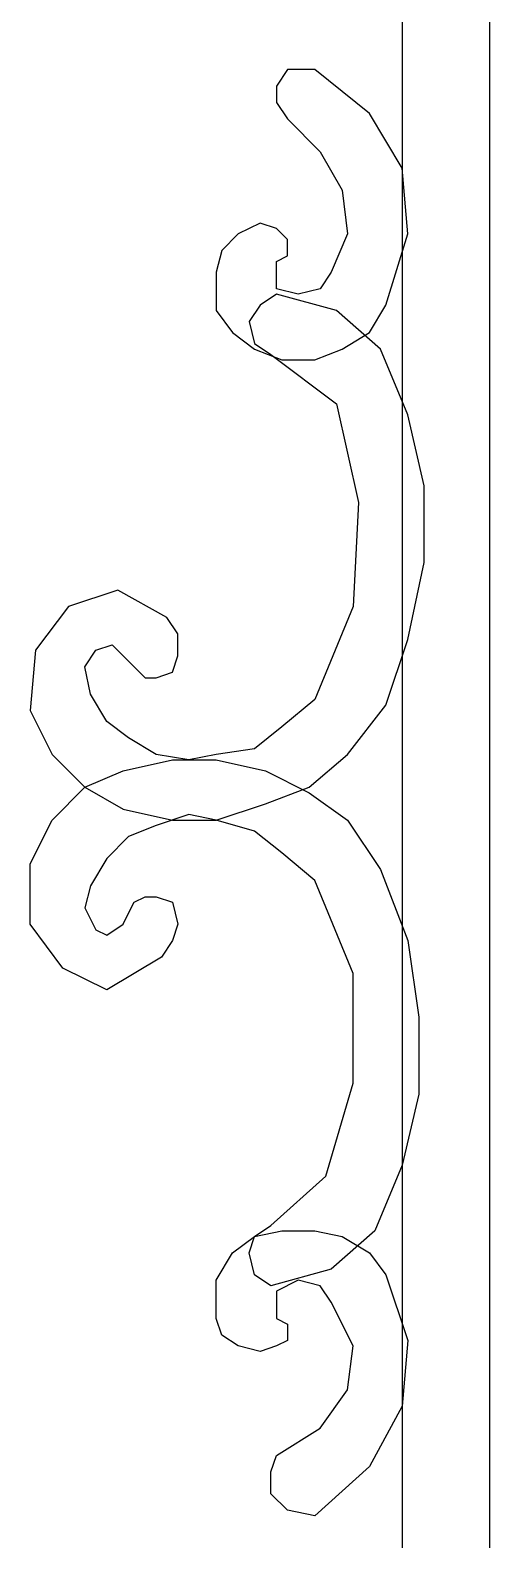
# Model space of a CAD drawing. Header units: centimetres. Extents: x -51 to 47, y -44 to 100.
# Drawn here: x 17.97 to 25.69, y 48.43 to 73.76 of the extents above; entities that cross this region are included whole.
import ezdxf

# ---------------------------------------------------------------- set-up
doc = ezdxf.new("R2010")
doc.units = ezdxf.units.CM
doc.header["$MEASUREMENT"] = 0
doc.layers.add('layer 1', color=7, linetype='Continuous')

msp = doc.modelspace()

# ---------------------------------------------------------------- linework, layer by layer
at = {"layer": 'layer 1', "color": 108}
for points, knots in [([(24.21757, 42.30097), (24.21757, 42.30097), (24.21757, 79.35236), (24.21757, 79.35236), (24.21757, 79.35236), (24.21757, 79.35236), (25.68859, 79.35236), (25.68859, 79.35236), (25.68859, 79.35236), (25.68859, 79.35236), (25.68859, 42.30097), (25.68859, 42.30097), (25.68859, 42.30097), (25.68859, 42.30097), (24.21757, 42.30097), (24.21757, 42.30097)], [0, 0, 0, 0, 0.25, 0.25, 0.25, 0.25, 0.5, 0.5, 0.5, 0.5, 0.75, 0.75, 0.75, 0.75, 1, 1, 1, 1]), ([(22.74655, 73.10052), (22.74655, 73.10052), (23.66594, 72.36501), (23.66594, 72.36501), (23.66594, 72.36501), (23.66594, 72.36501), (24.21757, 71.44562), (24.21757, 71.44562), (24.21757, 71.44562), (24.21757, 71.44562), (24.30951, 70.34235), (24.30951, 70.34235), (24.30951, 70.34235), (24.30951, 70.34235), (23.94175, 69.14714), (23.94175, 69.14714), (23.94175, 69.14714), (23.94175, 69.14714), (23.66594, 68.68745), (23.66594, 68.68745), (23.66594, 68.68745), (23.66594, 68.68745), (23.20624, 68.41163), (23.20624, 68.41163), (23.20624, 68.41163), (23.20624, 68.41163), (22.74655, 68.22775), (22.74655, 68.22775), (22.74655, 68.22775), (22.74655, 68.22775), (22.19491, 68.22775), (22.19491, 68.22775), (22.19491, 68.22775), (22.19491, 68.22775), (21.73522, 68.41163), (21.73522, 68.41163), (21.73522, 68.41163), (21.73522, 68.41163), (21.36746, 68.68745), (21.36746, 68.68745), (21.36746, 68.68745), (21.36746, 68.68745), (21.09165, 69.0552), (21.09165, 69.0552), (21.09165, 69.0552), (21.09165, 69.0552), (21.09165, 69.69878), (21.09165, 69.69878), (21.09165, 69.69878), (21.09165, 69.69878), (21.18359, 70.06653), (21.18359, 70.06653), (21.18359, 70.06653), (21.18359, 70.06653), (21.4594, 70.34235), (21.4594, 70.34235), (21.4594, 70.34235), (21.4594, 70.34235), (21.82716, 70.52623), (21.82716, 70.52623), (21.82716, 70.52623), (21.82716, 70.52623), (22.10298, 70.43429), (22.10298, 70.43429), (22.10298, 70.43429), (22.10298, 70.43429), (22.28685, 70.25041), (22.28685, 70.25041), (22.28685, 70.25041), (22.28685, 70.25041), (22.28685, 70.06653), (22.28685, 70.06653), (22.28685, 70.06653), (22.28685, 70.06653), (22.28685, 69.97459), (22.28685, 69.97459), (22.28685, 69.97459), (22.28685, 69.97459), (22.10298, 69.88265), (22.10298, 69.88265), (22.10298, 69.88265), (22.10298, 69.88265), (22.10298, 69.42296), (22.10298, 69.42296), (22.10298, 69.42296), (22.10298, 69.42296), (22.47073, 69.33102), (22.47073, 69.33102), (22.47073, 69.33102), (22.47073, 69.33102), (22.83849, 69.42296), (22.83849, 69.42296), (22.83849, 69.42296), (22.83849, 69.42296), (23.02236, 69.69878), (23.02236, 69.69878), (23.02236, 69.69878), (23.02236, 69.69878), (23.29818, 70.34235), (23.29818, 70.34235), (23.29818, 70.34235), (23.29818, 70.34235), (23.20624, 71.07786), (23.20624, 71.07786), (23.20624, 71.07786), (23.20624, 71.07786), (22.83849, 71.72143), (22.83849, 71.72143), (22.83849, 71.72143), (22.83849, 71.72143), (22.28685, 72.27307), (22.28685, 72.27307), (22.28685, 72.27307), (22.28685, 72.27307), (22.10298, 72.54888), (22.10298, 72.54888), (22.10298, 72.54888), (22.10298, 72.54888), (22.10298, 72.8247), (22.10298, 72.8247), (22.10298, 72.8247), (22.10298, 72.8247), (22.28685, 73.10052), (22.28685, 73.10052), (22.28685, 73.10052), (22.28685, 73.10052), (22.74655, 73.10052), (22.74655, 73.10052), (22.74655, 73.10052), (22.74655, 73.10052), (22.74655, 73.10052), (22.74655, 73.10052), (22.74655, 73.10052), (22.74655, 73.10052), (22.74655, 73.10052), (22.74655, 73.10052), (22.74655, 73.10052), (22.74655, 73.10052), (22.74655, 73.10052), (22.74655, 73.10052), (22.74655, 73.10052), (22.74655, 73.10052), (22.74655, 73.10052), (22.74655, 73.10052)], [0, 0, 0, 0, 0.02777778, 0.02777778, 0.02777778, 0.02777778, 0.05555556, 0.05555556, 0.05555556, 0.05555556, 0.08333333, 0.08333333, 0.08333333, 0.08333333, 0.11111111, 0.11111111, 0.11111111, 0.11111111, 0.13888889, 0.13888889, 0.13888889, 0.13888889, 0.16666667, 0.16666667, 0.16666667, 0.16666667, 0.19444444, 0.19444444, 0.19444444, 0.19444444, 0.22222222, 0.22222222, 0.22222222, 0.22222222, 0.25, 0.25, 0.25, 0.25, 0.27777778, 0.27777778, 0.27777778, 0.27777778, 0.30555556, 0.30555556, 0.30555556, 0.30555556, 0.33333333, 0.33333333, 0.33333333, 0.33333333, 0.36111111, 0.36111111, 0.36111111, 0.36111111, 0.38888889, 0.38888889, 0.38888889, 0.38888889, 0.41666667, 0.41666667, 0.41666667, 0.41666667, 0.44444444, 0.44444444, 0.44444444, 0.44444444, 0.47222222, 0.47222222, 0.47222222, 0.47222222, 0.5, 0.5, 0.5, 0.5, 0.52777778, 0.52777778, 0.52777778, 0.52777778, 0.55555556, 0.55555556, 0.55555556, 0.55555556, 0.58333333, 0.58333333, 0.58333333, 0.58333333, 0.61111111, 0.61111111, 0.61111111, 0.61111111, 0.63888889, 0.63888889, 0.63888889, 0.63888889, 0.66666667, 0.66666667, 0.66666667, 0.66666667, 0.69444444, 0.69444444, 0.69444444, 0.69444444, 0.72222222, 0.72222222, 0.72222222, 0.72222222, 0.75, 0.75, 0.75, 0.75, 0.77777778, 0.77777778, 0.77777778, 0.77777778, 0.80555556, 0.80555556, 0.80555556, 0.80555556, 0.83333333, 0.83333333, 0.83333333, 0.83333333, 0.86111111, 0.86111111, 0.86111111, 0.86111111, 0.88888889, 0.88888889, 0.88888889, 0.88888889, 0.91666667, 0.91666667, 0.91666667, 0.91666667, 0.94444444, 0.94444444, 0.94444444, 0.94444444, 0.97222222, 0.97222222, 0.97222222, 0.97222222, 1, 1, 1, 1]), ([(19.62062, 63.17111), (19.62062, 63.17111), (19.34481, 63.44693), (19.34481, 63.44693), (19.34481, 63.44693), (19.34481, 63.44693), (19.06899, 63.35499), (19.06899, 63.35499), (19.06899, 63.35499), (19.06899, 63.35499), (18.88511, 63.07917), (18.88511, 63.07917), (18.88511, 63.07917), (18.88511, 63.07917), (18.97705, 62.61948), (18.97705, 62.61948), (18.97705, 62.61948), (18.97705, 62.61948), (19.25287, 62.15978), (19.25287, 62.15978), (19.25287, 62.15978), (19.25287, 62.15978), (19.62062, 61.88397), (19.62062, 61.88397), (19.62062, 61.88397), (19.62062, 61.88397), (20.08032, 61.60815), (20.08032, 61.60815), (20.08032, 61.60815), (20.08032, 61.60815), (20.63195, 61.51621), (20.63195, 61.51621), (20.63195, 61.51621), (20.63195, 61.51621), (21.09165, 61.60815), (21.09165, 61.60815), (21.09165, 61.60815), (21.09165, 61.60815), (21.73522, 61.70009), (21.73522, 61.70009), (21.73522, 61.70009), (21.73522, 61.70009), (22.19491, 62.06784), (22.19491, 62.06784), (22.19491, 62.06784), (22.19491, 62.06784), (22.74655, 62.52754), (22.74655, 62.52754), (22.74655, 62.52754), (22.74655, 62.52754), (23.39012, 64.0905), (23.39012, 64.0905), (23.39012, 64.0905), (23.39012, 64.0905), (23.48206, 65.83734), (23.48206, 65.83734), (23.48206, 65.83734), (23.48206, 65.83734), (23.1143, 67.49224), (23.1143, 67.49224), (23.1143, 67.49224), (23.1143, 67.49224), (22.01104, 68.31969), (22.01104, 68.31969), (22.01104, 68.31969), (22.01104, 68.31969), (21.73522, 68.50357), (21.73522, 68.50357), (21.73522, 68.50357), (21.73522, 68.50357), (21.64328, 68.87133), (21.64328, 68.87133), (21.64328, 68.87133), (21.64328, 68.87133), (21.82716, 69.14714), (21.82716, 69.14714), (21.82716, 69.14714), (21.82716, 69.14714), (22.10298, 69.33102), (22.10298, 69.33102), (22.10298, 69.33102), (22.10298, 69.33102), (23.1143, 69.0552), (23.1143, 69.0552), (23.1143, 69.0552), (23.1143, 69.0552), (23.84982, 68.41163), (23.84982, 68.41163), (23.84982, 68.41163), (23.84982, 68.41163), (24.30951, 67.30836), (24.30951, 67.30836), (24.30951, 67.30836), (24.30951, 67.30836), (24.58533, 66.11316), (24.58533, 66.11316), (24.58533, 66.11316), (24.58533, 66.11316), (24.58533, 64.82601), (24.58533, 64.82601), (24.58533, 64.82601), (24.58533, 64.82601), (24.30951, 63.53887), (24.30951, 63.53887), (24.30951, 63.53887), (24.30951, 63.53887), (23.94175, 62.4356), (23.94175, 62.4356), (23.94175, 62.4356), (23.94175, 62.4356), (23.29818, 61.60815), (23.29818, 61.60815), (23.29818, 61.60815), (23.29818, 61.60815), (22.65461, 61.05652), (22.65461, 61.05652), (22.65461, 61.05652), (22.65461, 61.05652), (21.9191, 60.7807), (21.9191, 60.7807), (21.9191, 60.7807), (21.9191, 60.7807), (21.09165, 60.50488), (21.09165, 60.50488), (21.09165, 60.50488), (21.09165, 60.50488), (20.35614, 60.50488), (20.35614, 60.50488), (20.35614, 60.50488), (20.35614, 60.50488), (19.52869, 60.68876), (19.52869, 60.68876), (19.52869, 60.68876), (19.52869, 60.68876), (18.88511, 61.05652), (18.88511, 61.05652), (18.88511, 61.05652), (18.88511, 61.05652), (18.33348, 61.60815), (18.33348, 61.60815), (18.33348, 61.60815), (18.33348, 61.60815), (17.96572, 62.34366), (17.96572, 62.34366), (17.96572, 62.34366), (17.96572, 62.34366), (18.05766, 63.35499), (18.05766, 63.35499), (18.05766, 63.35499), (18.05766, 63.35499), (18.6093, 64.0905), (18.6093, 64.0905), (18.6093, 64.0905), (18.6093, 64.0905), (19.43675, 64.36632), (19.43675, 64.36632), (19.43675, 64.36632), (19.43675, 64.36632), (20.2642, 63.90662), (20.2642, 63.90662), (20.2642, 63.90662), (20.2642, 63.90662), (20.44807, 63.63081), (20.44807, 63.63081), (20.44807, 63.63081), (20.44807, 63.63081), (20.44807, 63.26305), (20.44807, 63.26305), (20.44807, 63.26305), (20.44807, 63.26305), (20.35614, 62.98723), (20.35614, 62.98723), (20.35614, 62.98723), (20.35614, 62.98723), (20.08032, 62.8953), (20.08032, 62.8953), (20.08032, 62.8953), (20.08032, 62.8953), (19.89644, 62.8953), (19.89644, 62.8953), (19.89644, 62.8953), (19.89644, 62.8953), (19.8045, 62.98723), (19.8045, 62.98723), (19.8045, 62.98723), (19.8045, 62.98723), (19.71256, 63.07917), (19.71256, 63.07917), (19.71256, 63.07917), (19.71256, 63.07917), (19.62062, 63.17111), (19.62062, 63.17111)], [0, 0, 0, 0, 0.02083333, 0.02083333, 0.02083333, 0.02083333, 0.04166667, 0.04166667, 0.04166667, 0.04166667, 0.0625, 0.0625, 0.0625, 0.0625, 0.08333333, 0.08333333, 0.08333333, 0.08333333, 0.10416667, 0.10416667, 0.10416667, 0.10416667, 0.125, 0.125, 0.125, 0.125, 0.14583333, 0.14583333, 0.14583333, 0.14583333, 0.16666667, 0.16666667, 0.16666667, 0.16666667, 0.1875, 0.1875, 0.1875, 0.1875, 0.20833333, 0.20833333, 0.20833333, 0.20833333, 0.22916667, 0.22916667, 0.22916667, 0.22916667, 0.25, 0.25, 0.25, 0.25, 0.27083333, 0.27083333, 0.27083333, 0.27083333, 0.29166667, 0.29166667, 0.29166667, 0.29166667, 0.3125, 0.3125, 0.3125, 0.3125, 0.33333333, 0.33333333, 0.33333333, 0.33333333, 0.35416667, 0.35416667, 0.35416667, 0.35416667, 0.375, 0.375, 0.375, 0.375, 0.39583333, 0.39583333, 0.39583333, 0.39583333, 0.41666667, 0.41666667, 0.41666667, 0.41666667, 0.4375, 0.4375, 0.4375, 0.4375, 0.45833333, 0.45833333, 0.45833333, 0.45833333, 0.47916667, 0.47916667, 0.47916667, 0.47916667, 0.5, 0.5, 0.5, 0.5, 0.52083333, 0.52083333, 0.52083333, 0.52083333, 0.54166667, 0.54166667, 0.54166667, 0.54166667, 0.5625, 0.5625, 0.5625, 0.5625, 0.58333333, 0.58333333, 0.58333333, 0.58333333, 0.60416667, 0.60416667, 0.60416667, 0.60416667, 0.625, 0.625, 0.625, 0.625, 0.64583333, 0.64583333, 0.64583333, 0.64583333, 0.66666667, 0.66666667, 0.66666667, 0.66666667, 0.6875, 0.6875, 0.6875, 0.6875, 0.70833333, 0.70833333, 0.70833333, 0.70833333, 0.72916667, 0.72916667, 0.72916667, 0.72916667, 0.75, 0.75, 0.75, 0.75, 0.77083333, 0.77083333, 0.77083333, 0.77083333, 0.79166667, 0.79166667, 0.79166667, 0.79166667, 0.8125, 0.8125, 0.8125, 0.8125, 0.83333333, 0.83333333, 0.83333333, 0.83333333, 0.85416667, 0.85416667, 0.85416667, 0.85416667, 0.875, 0.875, 0.875, 0.875, 0.89583333, 0.89583333, 0.89583333, 0.89583333, 0.91666667, 0.91666667, 0.91666667, 0.91666667, 0.9375, 0.9375, 0.9375, 0.9375, 0.95833333, 0.95833333, 0.95833333, 0.95833333, 0.97916667, 0.97916667, 0.97916667, 0.97916667, 1, 1, 1, 1]), ([(19.52869, 58.75804), (19.52869, 58.75804), (19.25287, 58.57417), (19.25287, 58.57417), (19.25287, 58.57417), (19.25287, 58.57417), (19.06899, 58.6661), (19.06899, 58.6661), (19.06899, 58.6661), (19.06899, 58.6661), (18.88511, 59.03386), (18.88511, 59.03386), (18.88511, 59.03386), (18.88511, 59.03386), (18.97705, 59.40162), (18.97705, 59.40162), (18.97705, 59.40162), (18.97705, 59.40162), (19.25287, 59.86131), (19.25287, 59.86131), (19.25287, 59.86131), (19.25287, 59.86131), (19.62062, 60.22907), (19.62062, 60.22907), (19.62062, 60.22907), (19.62062, 60.22907), (20.08032, 60.41294), (20.08032, 60.41294), (20.08032, 60.41294), (20.08032, 60.41294), (20.63195, 60.59682), (20.63195, 60.59682), (20.63195, 60.59682), (20.63195, 60.59682), (21.09165, 60.50488), (21.09165, 60.50488), (21.09165, 60.50488), (21.09165, 60.50488), (21.73522, 60.321), (21.73522, 60.321), (21.73522, 60.321), (21.73522, 60.321), (22.19491, 59.95325), (22.19491, 59.95325), (22.19491, 59.95325), (22.19491, 59.95325), (22.74655, 59.49355), (22.74655, 59.49355), (22.74655, 59.49355), (22.74655, 59.49355), (23.39012, 57.93059), (23.39012, 57.93059), (23.39012, 57.93059), (23.39012, 57.93059), (23.39012, 56.09181), (23.39012, 56.09181), (23.39012, 56.09181), (23.39012, 56.09181), (22.93043, 54.52885), (22.93043, 54.52885), (22.93043, 54.52885), (22.93043, 54.52885), (22.01104, 53.7014), (22.01104, 53.7014), (22.01104, 53.7014), (22.01104, 53.7014), (21.73522, 53.51752), (21.73522, 53.51752), (21.73522, 53.51752), (21.73522, 53.51752), (21.64328, 53.24171), (21.64328, 53.24171), (21.64328, 53.24171), (21.64328, 53.24171), (21.73522, 52.87395), (21.73522, 52.87395), (21.73522, 52.87395), (21.73522, 52.87395), (22.01104, 52.69007), (22.01104, 52.69007), (22.01104, 52.69007), (22.01104, 52.69007), (23.02236, 52.96589), (23.02236, 52.96589), (23.02236, 52.96589), (23.02236, 52.96589), (23.75788, 53.60946), (23.75788, 53.60946), (23.75788, 53.60946), (23.75788, 53.60946), (24.21757, 54.71273), (24.21757, 54.71273), (24.21757, 54.71273), (24.21757, 54.71273), (24.49339, 55.90794), (24.49339, 55.90794), (24.49339, 55.90794), (24.49339, 55.90794), (24.49339, 57.19508), (24.49339, 57.19508), (24.49339, 57.19508), (24.49339, 57.19508), (24.30951, 58.48223), (24.30951, 58.48223), (24.30951, 58.48223), (24.30951, 58.48223), (23.84982, 59.67743), (23.84982, 59.67743), (23.84982, 59.67743), (23.84982, 59.67743), (23.29818, 60.50488), (23.29818, 60.50488), (23.29818, 60.50488), (23.29818, 60.50488), (22.65461, 60.96458), (22.65461, 60.96458), (22.65461, 60.96458), (22.65461, 60.96458), (21.9191, 61.33233), (21.9191, 61.33233), (21.9191, 61.33233), (21.9191, 61.33233), (21.09165, 61.51621), (21.09165, 61.51621), (21.09165, 61.51621), (21.09165, 61.51621), (20.35614, 61.51621), (20.35614, 61.51621), (20.35614, 61.51621), (20.35614, 61.51621), (19.52869, 61.33233), (19.52869, 61.33233), (19.52869, 61.33233), (19.52869, 61.33233), (18.88511, 61.05652), (18.88511, 61.05652), (18.88511, 61.05652), (18.88511, 61.05652), (18.33348, 60.50488), (18.33348, 60.50488), (18.33348, 60.50488), (18.33348, 60.50488), (17.96572, 59.76937), (17.96572, 59.76937), (17.96572, 59.76937), (17.96572, 59.76937), (17.96572, 58.75804), (17.96572, 58.75804), (17.96572, 58.75804), (17.96572, 58.75804), (18.51736, 58.02253), (18.51736, 58.02253), (18.51736, 58.02253), (18.51736, 58.02253), (19.25287, 57.65478), (19.25287, 57.65478), (19.25287, 57.65478), (19.25287, 57.65478), (20.17226, 58.20641), (20.17226, 58.20641), (20.17226, 58.20641), (20.17226, 58.20641), (20.35614, 58.48223), (20.35614, 58.48223), (20.35614, 58.48223), (20.35614, 58.48223), (20.44807, 58.75804), (20.44807, 58.75804), (20.44807, 58.75804), (20.44807, 58.75804), (20.35614, 59.1258), (20.35614, 59.1258), (20.35614, 59.1258), (20.35614, 59.1258), (20.08032, 59.21774), (20.08032, 59.21774), (20.08032, 59.21774), (20.08032, 59.21774), (19.89644, 59.21774), (19.89644, 59.21774), (19.89644, 59.21774), (19.89644, 59.21774), (19.71256, 59.1258), (19.71256, 59.1258), (19.71256, 59.1258), (19.71256, 59.1258), (19.62062, 58.94192), (19.62062, 58.94192), (19.62062, 58.94192), (19.62062, 58.94192), (19.52869, 58.75804), (19.52869, 58.75804)], [0, 0, 0, 0, 0.02083333, 0.02083333, 0.02083333, 0.02083333, 0.04166667, 0.04166667, 0.04166667, 0.04166667, 0.0625, 0.0625, 0.0625, 0.0625, 0.08333333, 0.08333333, 0.08333333, 0.08333333, 0.10416667, 0.10416667, 0.10416667, 0.10416667, 0.125, 0.125, 0.125, 0.125, 0.14583333, 0.14583333, 0.14583333, 0.14583333, 0.16666667, 0.16666667, 0.16666667, 0.16666667, 0.1875, 0.1875, 0.1875, 0.1875, 0.20833333, 0.20833333, 0.20833333, 0.20833333, 0.22916667, 0.22916667, 0.22916667, 0.22916667, 0.25, 0.25, 0.25, 0.25, 0.27083333, 0.27083333, 0.27083333, 0.27083333, 0.29166667, 0.29166667, 0.29166667, 0.29166667, 0.3125, 0.3125, 0.3125, 0.3125, 0.33333333, 0.33333333, 0.33333333, 0.33333333, 0.35416667, 0.35416667, 0.35416667, 0.35416667, 0.375, 0.375, 0.375, 0.375, 0.39583333, 0.39583333, 0.39583333, 0.39583333, 0.41666667, 0.41666667, 0.41666667, 0.41666667, 0.4375, 0.4375, 0.4375, 0.4375, 0.45833333, 0.45833333, 0.45833333, 0.45833333, 0.47916667, 0.47916667, 0.47916667, 0.47916667, 0.5, 0.5, 0.5, 0.5, 0.52083333, 0.52083333, 0.52083333, 0.52083333, 0.54166667, 0.54166667, 0.54166667, 0.54166667, 0.5625, 0.5625, 0.5625, 0.5625, 0.58333333, 0.58333333, 0.58333333, 0.58333333, 0.60416667, 0.60416667, 0.60416667, 0.60416667, 0.625, 0.625, 0.625, 0.625, 0.64583333, 0.64583333, 0.64583333, 0.64583333, 0.66666667, 0.66666667, 0.66666667, 0.66666667, 0.6875, 0.6875, 0.6875, 0.6875, 0.70833333, 0.70833333, 0.70833333, 0.70833333, 0.72916667, 0.72916667, 0.72916667, 0.72916667, 0.75, 0.75, 0.75, 0.75, 0.77083333, 0.77083333, 0.77083333, 0.77083333, 0.79166667, 0.79166667, 0.79166667, 0.79166667, 0.8125, 0.8125, 0.8125, 0.8125, 0.83333333, 0.83333333, 0.83333333, 0.83333333, 0.85416667, 0.85416667, 0.85416667, 0.85416667, 0.875, 0.875, 0.875, 0.875, 0.89583333, 0.89583333, 0.89583333, 0.89583333, 0.91666667, 0.91666667, 0.91666667, 0.91666667, 0.9375, 0.9375, 0.9375, 0.9375, 0.95833333, 0.95833333, 0.95833333, 0.95833333, 0.97916667, 0.97916667, 0.97916667, 0.97916667, 1, 1, 1, 1]), ([(22.74655, 48.82864), (22.74655, 48.82864), (23.66594, 49.65609), (23.66594, 49.65609), (23.66594, 49.65609), (23.66594, 49.65609), (24.21757, 50.66742), (24.21757, 50.66742), (24.21757, 50.66742), (24.21757, 50.66742), (24.30951, 51.77068), (24.30951, 51.77068), (24.30951, 51.77068), (24.30951, 51.77068), (23.94175, 52.87395), (23.94175, 52.87395), (23.94175, 52.87395), (23.94175, 52.87395), (23.66594, 53.24171), (23.66594, 53.24171), (23.66594, 53.24171), (23.66594, 53.24171), (23.20624, 53.51752), (23.20624, 53.51752), (23.20624, 53.51752), (23.20624, 53.51752), (22.74655, 53.60946), (22.74655, 53.60946), (22.74655, 53.60946), (22.74655, 53.60946), (22.19491, 53.60946), (22.19491, 53.60946), (22.19491, 53.60946), (22.19491, 53.60946), (21.73522, 53.51752), (21.73522, 53.51752), (21.73522, 53.51752), (21.73522, 53.51752), (21.36746, 53.24171), (21.36746, 53.24171), (21.36746, 53.24171), (21.36746, 53.24171), (21.09165, 52.78201), (21.09165, 52.78201), (21.09165, 52.78201), (21.09165, 52.78201), (21.09165, 52.13844), (21.09165, 52.13844), (21.09165, 52.13844), (21.09165, 52.13844), (21.18359, 51.86262), (21.18359, 51.86262), (21.18359, 51.86262), (21.18359, 51.86262), (21.4594, 51.67874), (21.4594, 51.67874), (21.4594, 51.67874), (21.4594, 51.67874), (21.82716, 51.58681), (21.82716, 51.58681), (21.82716, 51.58681), (21.82716, 51.58681), (22.10298, 51.67874), (22.10298, 51.67874), (22.10298, 51.67874), (22.10298, 51.67874), (22.28685, 51.77068), (22.28685, 51.77068), (22.28685, 51.77068), (22.28685, 51.77068), (22.28685, 51.95456), (22.28685, 51.95456), (22.28685, 51.95456), (22.28685, 51.95456), (22.28685, 52.0465), (22.28685, 52.0465), (22.28685, 52.0465), (22.28685, 52.0465), (22.10298, 52.13844), (22.10298, 52.13844), (22.10298, 52.13844), (22.10298, 52.13844), (22.10298, 52.59813), (22.10298, 52.59813), (22.10298, 52.59813), (22.10298, 52.59813), (22.47073, 52.78201), (22.47073, 52.78201), (22.47073, 52.78201), (22.47073, 52.78201), (22.83849, 52.69007), (22.83849, 52.69007), (22.83849, 52.69007), (22.83849, 52.69007), (23.02236, 52.41426), (23.02236, 52.41426), (23.02236, 52.41426), (23.02236, 52.41426), (23.39012, 51.67874), (23.39012, 51.67874), (23.39012, 51.67874), (23.39012, 51.67874), (23.29818, 50.94323), (23.29818, 50.94323), (23.29818, 50.94323), (23.29818, 50.94323), (22.83849, 50.29966), (22.83849, 50.29966), (22.83849, 50.29966), (22.83849, 50.29966), (22.10298, 49.83997), (22.10298, 49.83997), (22.10298, 49.83997), (22.10298, 49.83997), (22.01104, 49.56415), (22.01104, 49.56415), (22.01104, 49.56415), (22.01104, 49.56415), (22.01104, 49.19639), (22.01104, 49.19639), (22.01104, 49.19639), (22.01104, 49.19639), (22.28685, 48.92058), (22.28685, 48.92058), (22.28685, 48.92058), (22.28685, 48.92058), (22.74655, 48.82864), (22.74655, 48.82864), (22.74655, 48.82864), (22.74655, 48.82864), (22.74655, 48.82864), (22.74655, 48.82864), (22.74655, 48.82864), (22.74655, 48.82864), (22.74655, 48.82864), (22.74655, 48.82864), (22.74655, 48.82864), (22.74655, 48.82864), (22.74655, 48.82864), (22.74655, 48.82864), (22.74655, 48.82864), (22.74655, 48.82864), (22.74655, 48.82864), (22.74655, 48.82864)], [0, 0, 0, 0, 0.02777778, 0.02777778, 0.02777778, 0.02777778, 0.05555556, 0.05555556, 0.05555556, 0.05555556, 0.08333333, 0.08333333, 0.08333333, 0.08333333, 0.11111111, 0.11111111, 0.11111111, 0.11111111, 0.13888889, 0.13888889, 0.13888889, 0.13888889, 0.16666667, 0.16666667, 0.16666667, 0.16666667, 0.19444444, 0.19444444, 0.19444444, 0.19444444, 0.22222222, 0.22222222, 0.22222222, 0.22222222, 0.25, 0.25, 0.25, 0.25, 0.27777778, 0.27777778, 0.27777778, 0.27777778, 0.30555556, 0.30555556, 0.30555556, 0.30555556, 0.33333333, 0.33333333, 0.33333333, 0.33333333, 0.36111111, 0.36111111, 0.36111111, 0.36111111, 0.38888889, 0.38888889, 0.38888889, 0.38888889, 0.41666667, 0.41666667, 0.41666667, 0.41666667, 0.44444444, 0.44444444, 0.44444444, 0.44444444, 0.47222222, 0.47222222, 0.47222222, 0.47222222, 0.5, 0.5, 0.5, 0.5, 0.52777778, 0.52777778, 0.52777778, 0.52777778, 0.55555556, 0.55555556, 0.55555556, 0.55555556, 0.58333333, 0.58333333, 0.58333333, 0.58333333, 0.61111111, 0.61111111, 0.61111111, 0.61111111, 0.63888889, 0.63888889, 0.63888889, 0.63888889, 0.66666667, 0.66666667, 0.66666667, 0.66666667, 0.69444444, 0.69444444, 0.69444444, 0.69444444, 0.72222222, 0.72222222, 0.72222222, 0.72222222, 0.75, 0.75, 0.75, 0.75, 0.77777778, 0.77777778, 0.77777778, 0.77777778, 0.80555556, 0.80555556, 0.80555556, 0.80555556, 0.83333333, 0.83333333, 0.83333333, 0.83333333, 0.86111111, 0.86111111, 0.86111111, 0.86111111, 0.88888889, 0.88888889, 0.88888889, 0.88888889, 0.91666667, 0.91666667, 0.91666667, 0.91666667, 0.94444444, 0.94444444, 0.94444444, 0.94444444, 0.97222222, 0.97222222, 0.97222222, 0.97222222, 1, 1, 1, 1])]:
    msp.add_open_spline(points, degree=3, knots=knots, dxfattribs=at)

doc.saveas('drawing.dxf')
